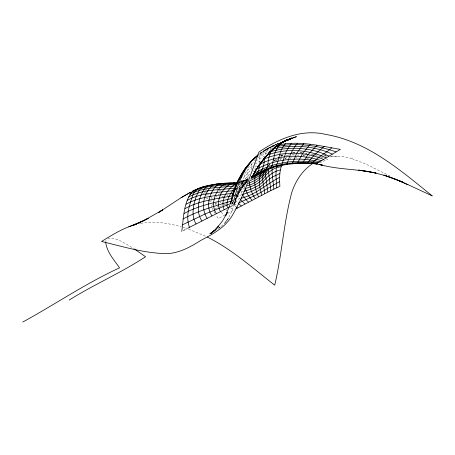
<?xml version="1.0" encoding="UTF-8"?>
<svg xmlns="http://www.w3.org/2000/svg" width="455" height="455" viewBox="0 0 455 455"><rect width="100%" height="100%" fill="white"/><g stroke="black" fill="none" stroke-linecap="round" stroke-linejoin="round"><path stroke-width="0.34" stroke-dasharray="2.27 1.71" d="M259.31 163.208C258.269 153.955 265.896 147.596 274.388 146.055L272.016 148.921M230.816 204.227L233.392 203.789L233.478 202.441M232.499 203.976L232.63 202.043M232.676 201.4L232.852 198.824M233.392 203.789L234.149 203.647L234.382 201.144M230.344 206.564L232.585 205.341L233.005 202.361L230.776 203.482M234.149 203.647L234.678 203.601C236.037 192.158 241.628 181.073 250.426 173.548M232.585 205.341C236.839 204.028 234.928 198.539 237.163 195.559C239.614 189.183 243.232 183.228 248.06 178.371L247.292 169.419M251.308 163.476L251.16 169.806L244.494 176.614L239.358 184.685C243.465 191.714 234.08 197.413 234.012 204.488M234.752 203.948L235.679 200.194L235.337 198.989M241.798 187.983L247.327 180.902L248.06 178.371M105.657 241.577L106.095 240.308M235.986 195.826L240.57 188.188L247.435 180.345M235.389 196.964C240.456 192.675 242.35 185.509 247.327 180.902M238.352 187.847L241.628 184.042L247.833 178.974L240.758 181.869M289.966 158.835L291.427 156.947M284.841 159.267L286.081 157.692M295.801 157.868L296.603 156.856M280.178 159.802L281.423 158.317M246.764 181.903L243.414 185.72L245.427 183.411C232.841 196.281 234.786 218.463 218.519 228.228M234.831 201.144C236.515 197.811 240.513 193.267 237.669 189.542M275.975 160.928L277.652 159.045M268.615 165.688L269.895 164.278M268.501 165.455L269.462 164.414M269.536 164.562L268.632 165.546L270.27 164.431M246.951 181.721L242.822 185.191L239.091 186.874M274.092 160.74L276.162 159.204M246.764 181.858L245.103 183.598L247.52 181.107M247.748 167.827L254.191 162.117M286.701 157.629L285.262 159.034L283.226 158.96M269.195 148.012L267.625 149.411L262.643 151.964L257.996 155.064M297.49 155.929L298.952 154.666M293.06 155.229L294.419 154.069M280.61 156.304L281.673 155.405M303.132 155.957L304.025 155.212L305.988 155.769M287.827 155.69L289.363 154.421M253.674 160.655L255.272 159.364M236.884 194.114C242.208 189.223 247.543 181.943 244.005 174.401L247.31 170.545L252.986 165.518M243.215 186.186L240.57 188.188L236.879 189.78M234.103 199.717L236.185 198.181L237.123 196.765L237.163 195.559L236.645 194.586M281.127 156.537L283.641 154.723L279.467 156.23M252.974 171.552L254.032 170.796M218.605 228.12L220.851 226.567L218.707 228.046M247.156 181.044L245.421 182.239L239.654 184.69M272.801 161.246L275.002 159.756L274.24 160.7L277.317 159.523M231.225 203.567L232.863 202.475M259.674 153.557L264.281 150.508M259.959 153.381L269.206 147.608L259.959 153.381L269.206 147.608L279.506 142.961L264.713 150.247L274.268 145.111L269.661 147.505L279.506 142.961M259.031 155.326L266.38 151.316L271.038 149.632M258.11 157.464L260.419 155.985L268.001 152.584M255.795 160.945L264.6 156.116L266.38 151.316L267.625 149.411L272.954 147.505M254.993 163.971L261.727 160.183M255.096 170.033L255.039 166.945L256.848 165.887M227.426 213.571L234.598 209.59M308.604 156.514L309.724 155.9M185.31 229.519L187.085 228.575M247.327 179.964L239.757 183.217L242.703 181.289L247.929 178.826M230.435 206.854L237.533 203.51M231.561 200.877L233.466 200.007M280.536 155.701L283.505 154.632M223.729 204.955L226.931 203.55M219.537 206.792L222.45 205.518M319.512 162.953L327.611 159.301L325.797 158.687M279.307 143.126L274.757 145.071L277.283 144.064M237.385 191.686C242.123 190.275 244.051 184.73 241.736 180.504M248.242 178.622L239.347 182.33L243.789 180.806L240.337 181.573M214.714 208.834L217.791 207.554L217.092 206.445M217.086 202.958L210.648 205.614L211.603 207.321M203.271 193.46L205.683 192.471M206.542 195.229L208.913 194.251M206.314 198.909L208.066 198.187M209.641 201.559L213.122 200.137M247.594 179.577L239.222 182.171L241.127 181.966L247.594 179.577L248.76 180.021L242.447 182.387L240.342 182.711M246.582 182.176L243.288 183.365L239.279 184.008M206.78 189.536L204.904 190.179L206.388 191.527M246.36 183.968L239.472 185.549M234.865 199.034L235.571 200.092L239.813 198.642L236.68 193.506M218.053 194.45L219.236 194.052M223.689 196.236L222.364 196.679L221.716 195.667M291.865 154.507L292.986 154.182M219.208 190.821L222.307 189.963M236.014 196.247L242.447 194.592L239.097 187.579L244.466 186.595L244.961 188.125M216.807 188.757L218.087 188.433M243.197 191.538L236.367 192.948M245.131 188.637L237.533 190.036M139.082 223.724L140.163 223.502M107.755 238.5C117.35 237.146 125.825 244.21 133.764 248.601M140.703 223.399C154.353 220.829 168.39 223.109 181.573 226.931M292.684 152.385L297.962 152.465M292.645 152.362L296.404 152.357M337.451 156.361L330.495 156.145M279.16 158.812L282.549 158.937M324.87 155.923L326.275 155.98M324.813 155.923L326.741 156.019M323.829 155.638L326.536 155.866M300.306 152.635L302.291 152.835M300.05 152.749L302.131 153.028M315.116 154.751L311.413 154.234M305.476 153.403L306.784 153.591M285.552 155.03L289.369 155.65M305.521 153.289L306.858 153.511M302.717 154.939L304.025 155.212M311.129 154.381L312.915 154.763M315.457 155.451L316.726 155.792M306.477 158.141L308.422 158.727M351.942 158.664L365.507 163.897L390.407 176.239M182.967 227.341L187.181 228.694M317.363 155.968L318.563 156.338M320.957 157.083L323.368 157.862M241.127 181.966L242.447 182.387L243.288 183.365L244.466 186.595M188.609 229.178L205.723 236.281M230.349 207.588L233.46 210.221M225.873 209.749L226.823 210.557M236.469 207.184L234.041 205.114L232.073 202.691M221.079 212.212L224.474 215.215L218.246 218.639L216.057 215.061M235.571 200.092L238.113 203.243M219.685 192.59L220.419 193.654M210.983 196.987L212.769 199.608M216.375 196.281L217.063 197.316M219.964 201.775L220.675 202.845M215.357 203.669L216.745 205.887M226.994 195.144L227.659 196.207M213.924 211.433L214.976 213.258M211.922 207.895L212.872 209.601M255.022 165.756L255.039 166.945M329.875 156.935A79.653 58.82 68 0 1 351.942 158.567M228.456 218.241L224.753 223.155L228.456 218.241"/><path stroke-width="0.68" d="M270.219 168.105L268.683 169.311L268.604 172.456L270.89 190.537L235.736 208.959M259.265 164.477C260.146 170.295 256.478 174.999 251.444 177.444C269.633 163.453 294.948 161.042 317.215 163.265L340.368 149.365C319.825 145.93 298.571 140.254 277.8 145.168M270.89 190.537L279.893 186.374C279.433 179.236 279.205 171.774 281.804 164.983M232.42 197.271C235.673 180.8 245.148 165.58 258.076 154.905M181.761 231.407C183.689 217.962 183.422 201.804 192.755 191.083C205.666 184.446 220.402 183.046 234.706 182.961C227.09 183.598 217.217 181.522 213.116 189.934C208.214 197.544 206.547 208.14 211.984 215.932M272.158 167.821L272.096 173.327L273.864 189.121M264.281 157.879C264.486 168.071 261.488 173.44 251.581 177.029C260.01 174.009 267.449 168.481 276.253 166.268L259.43 172.587L252.013 176.768L262.228 171.996L266.095 169.351M240.843 176.415C243.664 168.953 249.863 162.867 255.414 157.151M254.948 171.199L254.737 172.945L253.554 175.385L251.353 177.166M293.936 163.362L302.586 163.129L316.714 163.874L317.215 163.265M231.259 201.542C232.386 196.913 232.033 190.526 237.135 188.302C240.359 178.57 244.955 169.197 251.513 161.269M276.361 166.473L275.901 175.101L276.799 187.761M233.409 202.105L237.135 188.302M230.679 203.931L232.556 196.617L237.231 183.718L242.913 172.445L244.796 170.915M231.76 198.983L230.219 203.76L204.858 214.083L182.233 224.952M229.627 205.387L225.595 215.852L227.346 212.286L222.478 221.022L214.993 230.258L218.684 226.118M233.705 191.885L236.026 184.975L239.353 182.142M235.861 187.016L235.667 186.044L238.699 179.259L241.918 176.352M247.929 165.677C250.557 161.633 254.288 158.175 257.996 155.064L257.024 156.401M244.125 170.619L244.887 168.97L247.981 165.87M271.163 150.503L268.99 157.106L267.318 167.104L265.993 169.158L260.687 173.662L250.642 179.065M238.147 180.544L243.772 171.154M251.507 177.535L258.11 166.644L265.339 156.844L254.544 172.212C260.908 162.025 268.433 152.488 277.795 144.895L269.007 152.954L264.912 157.441L257.684 166.905L261.517 161.883M265.003 170.176L259.902 175.528L249.215 181.226C249.88 187.301 251.422 193.511 255.249 198.414M310.299 144.275L302.41 153.762L297.399 163.322L287.02 164.369L275.798 166.649C279.529 159.261 279.177 149.866 285.524 143.717M317.084 145.236L308.035 154.62L302.359 163.157L297.399 163.322L297.712 163.18M303.775 143.621L296.671 153.329L292.292 163.698L292.679 163.425M235.383 187.284C230.634 192.863 225.276 200.382 227.489 208.066L229.769 206.866M297.485 143.268C292.212 149.28 289.101 156.748 287.02 164.369L287.463 163.971L286.098 164.198M291.405 143.279L286.4 150.85L281.531 165.313L282.015 164.881L284.739 164.426M324.216 146.436L313.455 155.906L307.205 163.18L302.586 163.129M270.833 167.463L269.781 168.475L272.113 165.546L275.048 152.584L277.271 147.955L279.842 144.633M214.993 230.258L218.224 226.636M268.683 169.311C263.041 176.62 256.563 183.666 247.099 185.72M331.797 147.801C325.666 153.489 317.681 157.123 311.971 163.396L307.341 163.243M264.912 157.441L273.046 149.103L282.185 142.125L276.105 146.476M273.046 149.103L268.666 153.005L277.14 145.731L286.866 139.742L277.14 145.731M216.66 228.399L210.426 233.773L214.521 230.457L212.257 232.26L213.873 231.174L209.863 233.79L214.168 231.049M254.555 158.63L256.165 157.293M253.23 174.049C272.283 162.122 296.142 159.057 318.125 162.611M273.523 148.336L275.076 147.221M274.189 147.898L281.531 142.768L285.973 140.464L291.553 137.939L278.466 144.531L285.973 140.464L296.336 136.699L285.973 140.464L280.849 142.83L290.546 138.792L283.255 141.55M181.056 197.732L190.457 192.277L181.056 197.732L158.499 212.587L162.719 209.829L143.564 220.772L133.645 225.128L148.239 218.383L143.564 220.772L128.725 226.823M235.167 194.928L232.556 196.617L231.931 197.515L232.255 197.942M69.2 300.067C93.98 284.483 121.081 272.829 145.549 256.757L134.35 248.987M279.62 181.585L257.394 194.359L238.687 202.993M255.67 169.709C274.826 158.823 298.196 156.611 319.461 161.735M22.75 322.049C55.22 304.315 85.819 283.306 119.568 267.853C114.12 259.976 106.84 252.115 105.702 242.236M183.536 230.463L184.719 229.832M187.676 228.262L226.937 208.35M279.615 177.376C266.528 184.036 255.773 194.82 241.025 198.226M183.029 218.997C198.09 210.796 214.601 206.081 230.924 201.167M251.228 177.734L254.254 176.204L255.039 176.824C254.072 183.598 255.46 190.628 258.497 196.725M184.03 213.531C198.898 205.302 215.659 202.299 231.97 198.437M282.703 141.971L285.228 140.777L280.849 142.83M259.828 164.21C278.699 154.672 301.301 154.023 321.219 160.643M185.071 208.6C199.762 200.45 216.546 198.875 232.704 195.758M186.14 204.187C200.774 196.042 217.649 195.752 233.694 193.011M191.202 192.397C205.296 184.514 221.739 186.328 237.032 183.877M187.261 200.319C201.747 192.317 218.485 192.818 234.314 190.423M189.775 194.382C203.931 186.624 220.311 187.926 235.718 185.805M188.467 197.032C202.685 189.348 219.031 189.985 234.564 188.148M279.853 173.514L272.454 177.018L269.297 179.23L259.919 187.329L251.444 191.464L242.447 194.592M282.964 141.812L290.296 139.31L282.544 141.966M264.071 159.051C282.771 151.009 304.685 151.543 323.38 159.33M192.755 191.083L199.244 188.251L200.467 188.279M267.153 155.132C285.996 148.137 307.773 149.251 325.951 157.811M269.314 152.101C288.641 145.93 310.6 147.215 328.908 156.071M283.021 141.727L284.858 141.056L283.522 141.533M248.214 183.331C255.426 180.925 262.097 176.648 265.993 169.948L265.618 175.55L267.853 192.01M245.751 188.427C253.463 186.175 261.113 182.5 265.618 175.55C269.548 170.864 274.951 167.275 281.156 166.729M133.815 225.077C122.156 228.581 111.833 235.235 101.505 241.474C121.349 246.172 141.113 252.298 161.588 253.441C176.017 254.976 189.052 247.844 200.803 240.416C213.338 233.927 226.488 226.715 233.313 213.685C244.608 194.41 251.092 172.826 258.958 152.038C278.352 138.9 301.807 128.651 325.649 134.401C367.39 141.471 400.389 170.204 432.25 195.906L398.699 180.345M280.365 169.965C273.199 171.33 267.597 176.364 263.018 181.744C257.917 186.96 250.733 189.377 243.886 191.367M134.333 224.924L135.374 224.628M135.897 224.486L136.426 224.349M208.805 185.862C213.662 184.77 218.747 183.2 223.706 183.689M272.943 149.075C292.446 144.138 313.922 145.799 332.281 154.108M275.429 146.885C295.471 142.25 316.856 145.128 336.08 151.902M276.89 166.115L282.015 164.881M237.118 182.489C223.888 182.916 214.055 200.149 220.476 211.655M316.714 163.874L317.141 163.828L315.844 163.595M289.42 163.766L291.376 163.561M216.916 184.093C208.646 186.323 196.435 185.458 192.869 195.081C189.269 205.199 185.469 216.83 189.451 227.318M233.449 183.445C227.71 182.375 221.778 184.241 218.593 189.513C213.668 196.355 211.342 206.297 216.409 213.708M211.444 185.174C205.893 184.764 202.97 190.781 201.053 195.064C197.862 203.3 196.651 213.321 201.901 220.993M205.552 186.544C200.257 186.482 197.936 192.55 196.162 196.617C193.256 205.307 190.981 215.613 196.054 223.945M316.743 163.686L312.022 163.51L312.608 163.015L311.3 162.822M314.934 163.806L322.777 165.25L319.222 164.409C337.775 169.743 357.334 168.856 376.092 173.071L358.654 170.124C374.09 171.927 389.167 176.176 403.386 182.432L383.844 175.056L395.543 179.247L407.942 184.775M207.287 237.049C232.118 249.471 252.974 268.251 274.723 285.183C281.861 254.686 283.647 223.138 291.649 192.869A79.653 58.82 68 0 1 312.687 163.578M236.469 207.184L237.442 208.015M238.636 203.692L241.247 205.927M244.915 203.925L240.576 199.597M248.464 202.014L246.036 199.785L242.765 195.115M251.905 200.177L248.271 195.587L245.336 189.189M207.167 218.349C200.319 208.02 203.448 192.243 213.224 184.867L230.782 183.826L236.862 183.041C228.035 187.978 219.771 199.506 224.184 209.772M261.665 195.104C260.01 188.211 257.849 180.51 260.687 173.662L265.18 169.977C260.226 176.824 264.179 185.896 264.776 193.534"/></g></svg>
